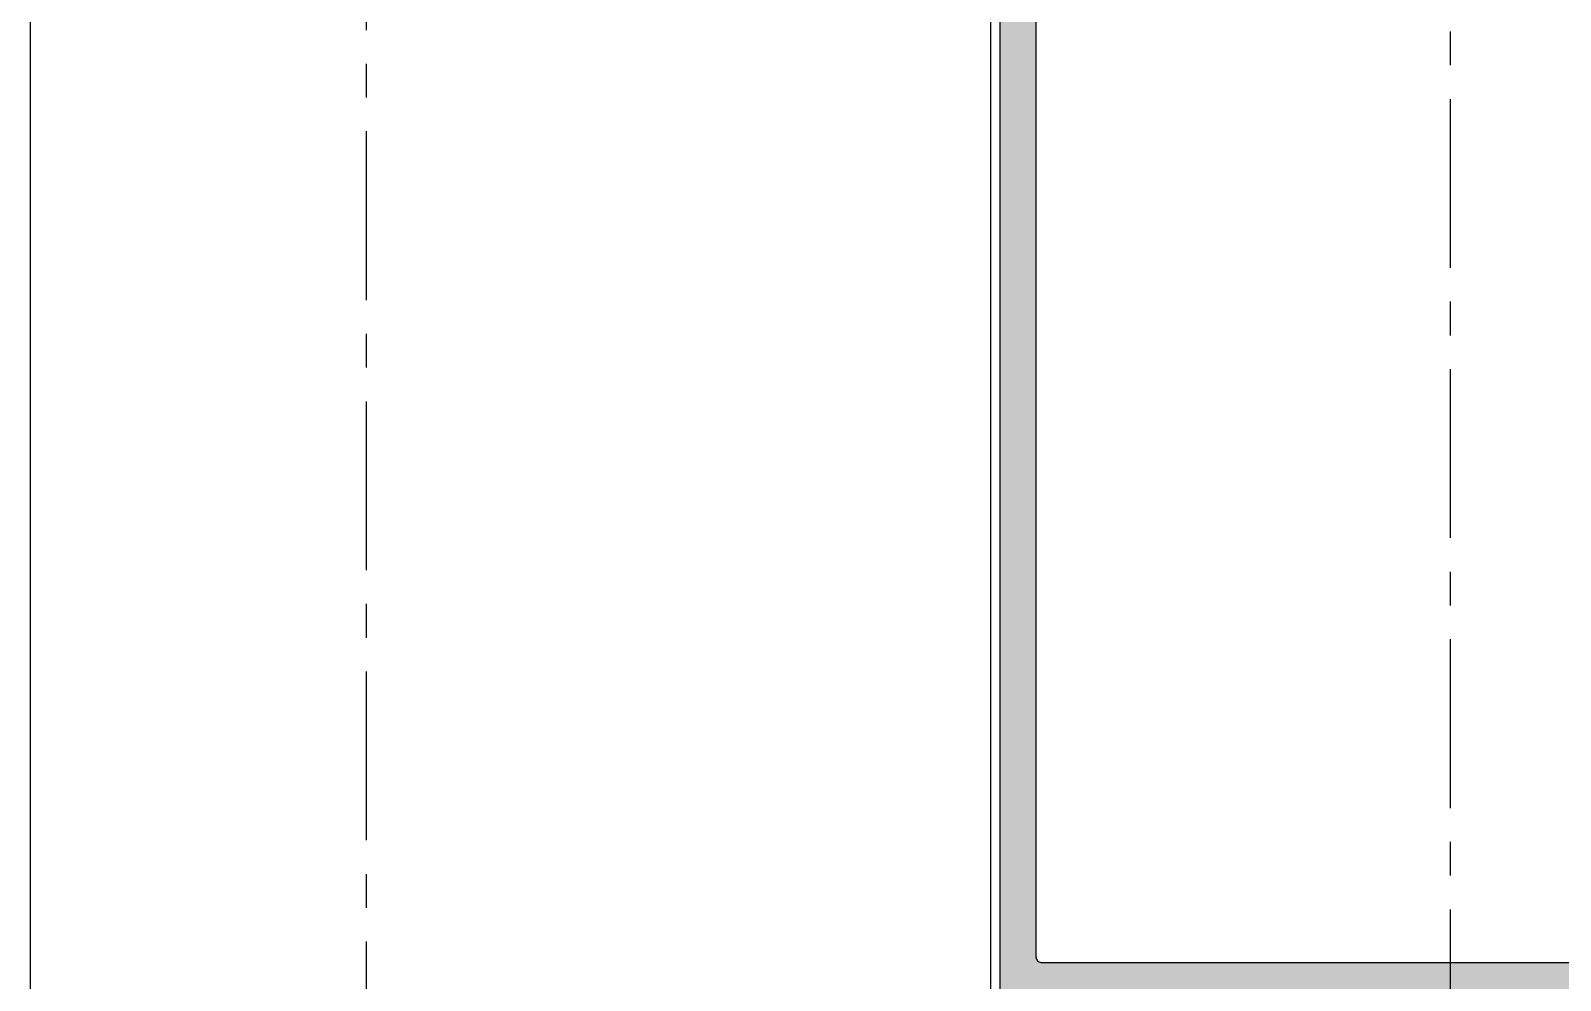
# Model space of a CAD drawing. Extents: x 0 to 1130, y -960 to 577.
# Drawn here: x 0 to 85, y 127.5 to 180.2 of the extents above; entities that cross this region are included whole.
import ezdxf

# ---------------------------------------------------------------- set-up
doc = ezdxf.new("R2010")
doc.units = 0
doc.header["$LTSCALE"] = 7.5
doc.header["$MEASUREMENT"] = 0
doc.linetypes.add('CENTER', pattern=[2, 1.25, -0.25, 0.25, -0.25])
for name, color, linetype in [('ASSI', 1, 'CENTER'), ('FILL', 8, 'CONTINUOUS'), ('FINE', 7, 'CONTINUOUS'), ('GROSSA', 4, 'CONTINUOUS'), ('MARCHIO', 7, 'CONTINUOUS')]:
    doc.layers.add(name, color=color, linetype=linetype)

msp = doc.modelspace()

# ---------------------------------------------------------------- hatches: boundary and pattern name
at = {"layer": 'FILL'}
h = msp.add_hatch(color=253, dxfattribs=at)
edge = h.paths.add_edge_path(flags=16)
edge.add_arc((56.12564359707243, 212.5674926050577), 0.2999999999999261, 89.99999999999729, 180.0000000000054)
edge.add_line((55.82564359707249, 212.5674926050576), (55.82564359707243, 128.7674926050577))
edge.add_arc((56.12564359707238, 128.7674926050577), 0.2999999999999545, 180, 270)
edge.add_line((56.12564359707238, 128.4674926050577), (101.5256435970724, 128.4674926050577))
edge.add_arc((101.5256435970724, 128.7674926050577), 0.2999999999999545, 270, 360)
edge.add_line((101.8256435970723, 128.7674926050577), (101.8256435970725, 212.5674926050576))
edge.add_arc((101.5256435970725, 212.5674926050576), 0.2999999999999545, 0, 90)
edge.add_line((101.5256435970725, 212.8674926050576), (56.12564359707244, 212.8674926050576))
edge = h.paths.add_edge_path()
edge.add_line((63.52564359707247, 112.6674926050575), (62.62564359707238, 112.6674926050576))
edge.add_arc((62.62564359707244, 112.3674926050576), 0.3000000000000114, 90.00000000001086, 180.0000000000109)
edge.add_line((62.32564359707243, 112.3674926050576), (62.32564359707243, 112.2917566737696))
edge.add_arc((62.62564359707236, 112.2917566737695), 0.2999999999999332, 179.9999999999973, 225.000000000001)
edge.add_line((62.41351156271645, 112.0796246394136), (62.93777563142834, 111.5553605707017))
edge.add_arc((63.14990766578426, 111.7674926050576), 0.2999999999999291, 224.9999999999971, 270.0000000000013)
edge.add_line((63.14990766578427, 111.4674926050577), (65.02564359707247, 111.4674926050577))
edge.add_arc((65.02564359707247, 111.7674926050577), 0.2999999999999545, 270, 360)
edge.add_line((65.32564359707243, 111.7674926050577), (65.32564359707231, 126.1674926050578))
edge.add_arc((65.62564359707227, 126.1674926050578), 0.2999999999999545, 90, 180, ccw=False)
edge.add_line((65.62564359707227, 126.4674926050577), (73.02564359707259, 126.4674926050577))
edge.add_arc((73.02564359707259, 126.1674926050578), 0.2999999999999545, 0, 90, ccw=False)
edge.add_line((73.32564359707254, 126.1674926050578), (73.32564359707243, 111.7674926050577))
edge.add_arc((73.62564359707244, 111.7674926050577), 0.3000000000000114, 180.0000000000109, 270.0000000000109)
edge.add_line((73.6256435970725, 111.4674926050577), (74.22564359707252, 111.4674926050577))
edge.add_arc((74.22564359707246, 111.1674926050577), 0.3000000000000114, -1.0913936421275139e-11, 89.99999999998909, ccw=False)
edge.add_line((74.52564359707247, 111.1674926050576), (74.52564359707247, 110.5192297323688))
edge.add_arc((74.22564359707243, 110.5192297323688), 0.3000000000000398, -74.99999999999068, 5.4001247917767614e-12, ccw=False)
edge.add_line((74.30328931060325, 110.229451984482), (73.54799788354177, 110.0270722565507))
edge.add_arc((73.62564359707251, 109.737294508664), 0.2999999999999656, 104.999999999999, 179.9999999999946)
edge.add_line((73.32564359707254, 109.737294508664), (73.32564359707243, 91.76749260505778))
edge.add_arc((73.62564359707243, 91.76749260505771), 0.2999999999999972, 179.9999999999864, 269.9999999999919)
edge.add_line((73.62564359707238, 91.46749260505771), (74.92564359707245, 91.46749260505783))
edge.add_line((74.92564359707245, 91.46749260505783), (75.62564359707238, 92.16749260505776))
edge.add_line((75.62564359707238, 92.16749260505776), (75.62564359707238, 92.66749260505776))
edge.add_line((75.62564359707238, 92.66749260505776), (74.52564359707236, 92.66749260505776))
edge.add_line((74.52564359707236, 92.66749260505776), (74.52564359707236, 94.13958698592148))
edge.add_line((74.52564359707236, 94.13958698592148), (76.82564359707243, 95.46749260505771))
edge.add_line((76.82564359707243, 95.46749260505771), (76.82564359707243, 107.4674926050577))
edge.add_arc((78.82564359707243, 107.4674926050577), 2, 0, 180, ccw=False)
edge.add_line((80.82564359707243, 107.4674926050577), (80.82564359707243, 95.46749260505771))
edge.add_line((80.82564359707243, 95.46749260505771), (83.12564359707238, 94.13958698592148))
edge.add_line((83.12564359707238, 94.13958698592148), (83.12564359707238, 92.66749260505776))
edge.add_line((83.12564359707238, 92.66749260505776), (82.02564359707236, 92.66749260505776))
edge.add_line((82.02564359707236, 92.66749260505776), (82.02564359707236, 92.16749260505776))
edge.add_line((82.02564359707236, 92.16749260505776), (82.72564359707229, 91.46749260505783))
edge.add_line((82.72564359707229, 91.46749260505783), (84.02564359707247, 91.46749260505783))
edge.add_arc((84.02564359707249, 91.76749260505777), 0.2999999999999403, 269.9999999999972, 360.0000000000027)
edge.add_line((84.32564359707243, 91.76749260505778), (84.32564359707243, 109.7372945086639))
edge.add_arc((84.02564359707235, 109.7372945086639), 0.3000000000000824, 5.42814665636291e-12, 75.00000000000658)
edge.add_line((84.10328931060309, 110.0270722565507), (83.34799788354172, 110.229451984482))
edge.add_arc((83.42564359707251, 110.5192297323687), 0.300000000000004, 179.9999999999891, 254.9999999999945, ccw=False)
edge.add_line((83.1256435970725, 110.5192297323688), (83.12564359707238, 110.6674926050578))
edge.add_line((83.12564359707238, 110.6674926050578), (83.12564359707238, 111.1674926050576))
edge.add_arc((83.42564359707245, 111.1674926050576), 0.3000000000000682, 90, 180, ccw=False)
edge.add_line((83.42564359707245, 111.4674926050577), (84.02564359707247, 111.4674926050577))
edge.add_arc((84.02564359707245, 111.7674926050577), 0.2999999999999829, 270.0000000000054, 359.9999999999946)
edge.add_line((84.32564359707243, 111.7674926050577), (84.32564359707243, 126.1674926050578))
edge.add_arc((84.62564359707238, 126.1674926050578), 0.2999999999999545, 90, 180, ccw=False)
edge.add_line((84.62564359707238, 126.4674926050577), (92.0256435970727, 126.4674926050577))
edge.add_arc((92.0256435970727, 126.1674926050578), 0.2999999999999545, 0, 90, ccw=False)
edge.add_line((92.32564359707266, 126.1674926050578), (92.32564359707254, 111.7674926050577))
edge.add_arc((92.62564359707255, 111.7674926050577), 0.3000000000000114, 180.0000000000109, 270.0000000000109)
edge.add_line((92.62564359707261, 111.4674926050577), (94.5013795283607, 111.4674926050577))
edge.add_arc((94.5013795283607, 111.7674926050577), 0.2999999999999545, 270, 315)
edge.add_line((94.71351156271663, 111.5553605707017), (95.23777563142852, 112.0796246394135))
edge.add_arc((95.02564359707245, 112.2917566737695), 0.3000000000000949, 315.0000000000115, 360.0000000000109)
edge.add_line((95.32564359707254, 112.2917566737696), (95.32564359707254, 112.3674926050576))
edge.add_arc((95.02564359707247, 112.3674926050576), 0.3000000000000682, 0, 90)
edge.add_line((95.02564359707247, 112.6674926050576), (94.12564359707261, 112.6674926050576))
edge.add_arc((94.12564359707255, 112.9674926050577), 0.3000000000000114, 180.0000000000109, 270.00000000001086, ccw=False)
edge.add_line((93.82564359707254, 112.9674926050576), (93.82564359707254, 116.1674926050575))
edge.add_arc((94.12564359707261, 116.1674926050575), 0.3000000000000682, 90, 180, ccw=False)
edge.add_line((94.12564359707261, 116.4674926050576), (95.77564359707247, 116.4674926050576))
edge.add_arc((95.77564359707253, 116.7674926050576), 0.3000000000000114, 269.9999999999891, 359.9999999999891)
edge.add_line((96.07564359707254, 116.7674926050576), (96.07564359707254, 117.6674926050575))
edge.add_arc((96.37564359707261, 117.6674926050575), 0.3000000000000682, 90, 180, ccw=False)
edge.add_line((96.37564359707261, 117.9674926050576), (96.94166900085685, 117.9674926050576))
edge.add_line((96.94166900085685, 117.9674926050576), (98.07564359707254, 118.6221931434369))
edge.add_line((98.07564359707254, 118.6221931434369), (99.20961819328812, 117.9674926050577))
edge.add_line((99.20961819328812, 117.9674926050577), (99.77564359707247, 117.9674926050576))
edge.add_arc((99.77564359707252, 117.6674926050576), 0.3000000000000256, 1.3585577107733116e-11, 90.00000000000807, ccw=False)
edge.add_line((100.0756435970725, 117.6674926050576), (100.0756435970725, 116.7674926050576))
edge.add_arc((100.3756435970725, 116.7674926050575), 0.2999999999999403, 179.9999999999973, 270.0000000000027)
edge.add_line((100.3756435970725, 116.4674926050576), (102.0256435970725, 116.4674926050576))
edge.add_arc((102.0256435970725, 116.1674926050575), 0.3000000000000682, 0, 90, ccw=False)
edge.add_line((102.3256435970725, 116.1674926050575), (102.3256435970725, 112.9674926050576))
edge.add_arc((102.0256435970725, 112.9674926050577), 0.3000000000000256, 269.99999999999187, 359.9999999999864, ccw=False)
edge.add_line((102.0256435970725, 112.6674926050576), (101.1256435970725, 112.6674926050576))
edge.add_arc((101.1256435970726, 112.3674926050576), 0.3000000000000256, 90.00000000001357, 180.0000000000082)
edge.add_line((100.8256435970725, 112.3674926050576), (100.8256435970724, 112.2917566737696))
edge.add_arc((101.1256435970724, 112.2917566737697), 0.2999999999999829, 180.0000000000244, 225.0000000000288)
edge.add_line((100.9135115627166, 112.0796246394136), (101.4377756314286, 111.5553605707016))
edge.add_arc((101.6499076657845, 111.7674926050574), 0.2999999999998437, 224.9999999999904, 269.9999999999864)
edge.add_line((101.6499076657844, 111.4674926050576), (103.5256435970724, 111.4674926050576))
edge.add_arc((103.5256435970724, 111.7674926050577), 0.3000000000000682, 270, 360)
edge.add_line((103.8256435970724, 111.7674926050577), (103.8256435970725, 215.4674926050576))
edge.add_arc((102.8256435970725, 215.4674926050576), 0.9999999999999858, 0, 90.00000000000081)
edge.add_line((102.8256435970725, 216.4674926050576), (54.82564359707249, 216.4674926050577))
edge.add_arc((54.8256435970725, 215.4674926050577), 1, 90.00000000000081, 180)
edge.add_line((53.82564359707249, 215.4674926050577), (53.82564359707243, 111.7674926050577))
edge.add_arc((54.12564359707238, 111.7674926050577), 0.2999999999999545, 180, 270)
edge.add_line((54.12564359707238, 111.4674926050577), (56.00137952836047, 111.4674926050577))
edge.add_arc((56.00137952836046, 111.7674926050577), 0.2999999999999829, 270.0000000000027, 314.9999999999981)
edge.add_line((56.21351156271641, 111.5553605707017), (56.73777563142841, 112.0796246394135))
edge.add_arc((56.52564359707239, 112.2917566737695), 0.3000000000000446, 315.0000000000057, 360.0000000000136)
edge.add_line((56.82564359707243, 112.2917566737696), (56.82564359707243, 112.3674926050576))
edge.add_arc((56.52564359707247, 112.3674926050576), 0.2999999999999545, 0, 90)
edge.add_line((56.52564359707247, 112.6674926050575), (55.62564359707238, 112.6674926050576))
edge.add_arc((55.62564359707238, 112.9674926050576), 0.2999999999999545, 180, 270, ccw=False)
edge.add_line((55.32564359707243, 112.9674926050576), (55.32564359707243, 116.1674926050575))
edge.add_arc((55.62564359707244, 116.1674926050576), 0.3000000000000114, 90.00000000001091, 180.0000000000109, ccw=False)
edge.add_line((55.62564359707238, 116.4674926050576), (57.27564359707247, 116.4674926050576))
edge.add_arc((57.27564359707243, 116.7674926050575), 0.2999999999998835, 270.0000000000081, 360.0000000000136)
edge.add_line((57.57564359707231, 116.7674926050576), (57.57564359707231, 117.6674926050576))
edge.add_arc((57.87564359707233, 117.6674926050576), 0.3000000000000185, 89.99999999999051, 179.9999999999864, ccw=False)
edge.add_line((57.87564359707238, 117.9674926050576), (58.44166900085673, 117.9674926050577))
edge.add_line((58.44166900085673, 117.9674926050577), (59.57564359707231, 118.6221931434369))
edge.add_line((59.57564359707231, 118.6221931434369), (60.70961819328801, 117.9674926050576))
edge.add_line((60.70961819328801, 117.9674926050576), (61.27564359707225, 117.9674926050576))
edge.add_arc((61.27564359707225, 117.6674926050575), 0.3000000000000682, 0, 90, ccw=False)
edge.add_line((61.57564359707231, 117.6674926050575), (61.57564359707231, 116.7674926050576))
edge.add_arc((61.87564359707233, 116.7674926050576), 0.3000000000000114, 180.0000000000109, 270.0000000000109)
edge.add_line((61.87564359707238, 116.4674926050576), (63.52564359707247, 116.4674926050576))
edge.add_arc((63.52564359707242, 116.1674926050576), 0.3000000000000114, -1.0913936421275139e-11, 89.99999999998909, ccw=False)
edge.add_line((63.82564359707243, 116.1674926050575), (63.82564359707243, 112.9674926050576))
edge.add_arc((63.52564359707242, 112.9674926050575), 0.3000000000000114, -89.99999999998909, 1.0913936421275139e-11, ccw=False)
edge = h.paths.add_edge_path(flags=16)
edge.add_line((55.32564359707243, 119.3438809811753), (55.32564359707243, 126.1674926050578))
edge.add_arc((55.62564359707238, 126.1674926050578), 0.2999999999999545, 90, 180, ccw=False)
edge.add_line((55.62564359707238, 126.4674926050577), (63.52564359707225, 126.4674926050577))
edge.add_arc((63.5256435970723, 126.1674926050577), 0.3000000000000114, 1.0913936421275139e-11, 90.00000000000938, ccw=False)
edge.add_line((63.82564359707231, 126.1674926050578), (63.82564359707243, 119.3438809786726))
edge.add_arc((63.32564359707245, 119.3438809786726), 0.4999999999999787, -120.00000010754621, 3.183231456205249e-12, ccw=False)
edge.add_line((63.07564359625968, 118.9108682772496), (60.07564360790963, 120.6429190856006))
edge.add_arc((59.57564360790963, 119.7768936818162), 1.00000000000002, 60.00000000000068, 119.9999999999993)
edge.add_line((59.07564360790963, 120.6429190856006), (56.07564359625957, 118.9108682788138))
edge.add_arc((55.82564359707239, 119.3438809811753), 0.4999999999999585, 180, 299.9999998924515, ccw=False)
edge = h.paths.add_edge_path(flags=16)
edge.add_line((82.82564359707243, 113.4674926050577), (82.82564359707243, 126.4674926050577))
edge.add_line((82.82564359707243, 126.4674926050577), (74.82564359707254, 126.4674926050577))
edge.add_line((74.82564359707254, 126.4674926050577), (74.82564359707243, 113.4674926050576))
edge.add_arc((75.32564359707243, 113.4674926050576), 0.5, 180, 270)
edge.add_line((75.32564359707243, 112.9674926050576), (82.32564359707243, 112.9674926050577))
edge.add_arc((82.32564359707243, 113.4674926050577), 0.5, 270, 360)
edge = h.paths.add_edge_path(flags=16)
edge.add_arc((98.07564358623534, 119.7768936818162), 1.000000000000008, 60.000000000000284, 119.99999999999969, ccw=False)
edge.add_line((98.57564358623534, 120.6429190856006), (101.5756435978853, 118.9108682788138))
edge.add_arc((101.8256435970725, 119.3438809811753), 0.5000000000000115, 240.0000001075445, 359.9999999999968)
edge.add_line((102.3256435970725, 119.3438809811753), (102.3256435970725, 126.1674926050578))
edge.add_arc((102.0256435970725, 126.1674926050578), 0.3000000000000682, 0, 90)
edge.add_line((102.0256435970725, 126.4674926050578), (94.12564359707261, 126.4674926050576))
edge.add_arc((94.12564359707261, 126.1674926050576), 0.2999999999999545, 90, 180)
edge.add_line((93.82564359707266, 126.1674926050576), (93.82564359707243, 119.3438809786726))
edge.add_arc((94.32564359707247, 119.3438809786726), 0.5000000000000426, 180.0000000000016, 300.0000001075488)
edge.add_line((94.57564359788529, 118.9108682772496), (97.57564358623534, 120.6429190856006))

# ---------------------------------------------------------------- linework, layer by layer
at = {"layer": 'ASSI'}
for p, q in [((78.82564359707249, 221.4130224469782), (78.82564359707249, 64.13274274001185)), ((18.62568240690371, 219.6238097420372), (18.62568240690371, 66.35133022844684))]:
    msp.add_line(p, q, dxfattribs=at)
at = {"layer": 'FINE'}
msp.add_lwpolyline([(53.82693024861391, 111.4674926050581), (53.32628692284311, 111.4674926050581), (53.32564359707237, 215.4674926050577), (18.62568240690376, 215.4674926050577)], dxfattribs=at)
at = {"layer": 'GROSSA'}
msp.add_lwpolyline([(53.82564359707249, 215.4674926050577), (53.82564359707243, 111.7674926050577, 0.414213562373095)], format="xyb", dxfattribs=at)
msp.add_lwpolyline([(56.12564359707244, 212.8674926050576, 0.4142135623731228), (55.82564359707249, 212.5674926050576), (55.82564359707243, 128.7674926050577, 0.414213562373095), (56.12564359707238, 128.4674926050577), (101.5256435970724, 128.4674926050577, 0.414213562373095), (101.8256435970723, 128.7674926050577), (101.8256435970725, 212.5674926050576, 0.4142135623730951), (101.5256435970725, 212.8674926050576)], format="xyb", close=True, dxfattribs=at)
at = {"layer": 'MARCHIO'}
msp.add_lwpolyline([(0, 0), (0, 297), (210, 297), (210, 0)], close=True, dxfattribs=at)

doc.saveas('drawing.dxf')
